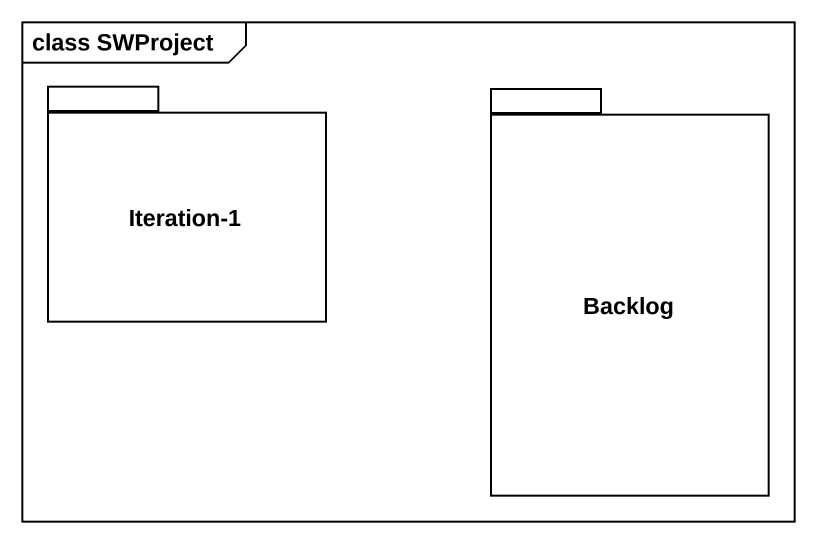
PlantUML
@startuml
mainframe class SWProject
package "Iteration-1" as Iteration_1 {
}
package Backlog {
}
@enduml
